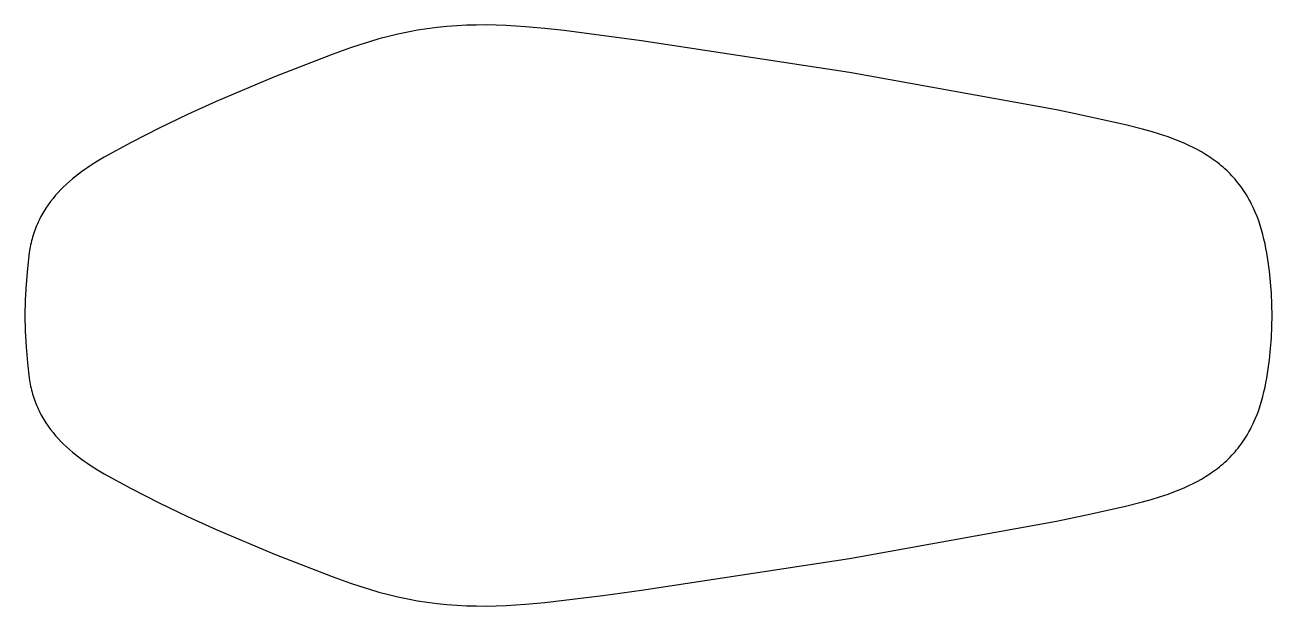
# Model space of a CAD drawing. Header units: millimetres. Extents: x -18 to 159, y 11 to 94.
import ezdxf

# ---------------------------------------------------------------- set-up
doc = ezdxf.new("R2010")
doc.units = ezdxf.units.MM
doc.header["$MEASUREMENT"] = 0
doc.layers.add('DXF_export_layers$20_outline', color=18, linetype='Continuous', true_color=0x000000)

msp = doc.modelspace()

# ---------------------------------------------------------------- linework, layer by layer
at = {"layer": 'DXF_export_layers$20_outline'}
msp.add_lwpolyline([(159.16, 52.31), (159.14, 53.88), (159.06, 55.46), (158.95, 57.03), (158.78, 58.59), (158.61, 59.91), (158.41, 61.2), (158.29, 61.85), (158.16, 62.5), (158.01, 63.15), (157.85, 63.81), (157.67, 64.46), (157.47, 65.11), (157.26, 65.75), (157.02, 66.38), (156.77, 67.01), (156.49, 67.63), (156.35, 67.93), (156.19, 68.24), (156.03, 68.54), (155.87, 68.84), (155.7, 69.14), (155.52, 69.44), (155.34, 69.73), (155.15, 70.02), (154.95, 70.3), (154.75, 70.58), (154.55, 70.86), (154.34, 71.13), (154.12, 71.39), (153.9, 71.66), (153.67, 71.91), (153.44, 72.17), (153.2, 72.42), (152.96, 72.66), (152.71, 72.9), (152.45, 73.14), (152.19, 73.37), (151.93, 73.59), (151.67, 73.81), (151.4, 74.02), (151.12, 74.23), (150.85, 74.43), (150.57, 74.63), (150.29, 74.82), (149.71, 75.19), (149.13, 75.54), (148.53, 75.87), (147.93, 76.18), (147.35, 76.46), (146.77, 76.73), (146.17, 76.98), (145.58, 77.22), (144.98, 77.45), (144.38, 77.67), (143.17, 78.07), (141.96, 78.44), (140.74, 78.78), (138.3, 79.4), (130.98, 81.02), (128.52, 81.52), (99.07, 86.84), (69.48, 91.34), (58.53, 92.79), (55.78, 93.09), (53.01, 93.33), (50.24, 93.5), (48.84, 93.55), (47.45, 93.58), (46.03, 93.57), (44.63, 93.54), (43.23, 93.47), (41.84, 93.36), (40.44, 93.22), (39.05, 93.05), (37.66, 92.83), (36.26, 92.57), (34.88, 92.28), (33.52, 91.95), (32.16, 91.59), (30.81, 91.2), (29.47, 90.77), (28.15, 90.33), (25.52, 89.39), (17.31, 86.22), (9.04, 82.73), (4.95, 80.86), (0.91, 78.92), (-3.04, 76.89), (-6.89, 74.79), (-7.83, 74.24), (-8.76, 73.65), (-9.22, 73.35), (-9.67, 73.04), (-10.12, 72.72), (-10.56, 72.39), (-10.99, 72.05), (-11.42, 71.7), (-11.84, 71.34), (-12.25, 70.97), (-12.66, 70.59), (-13.05, 70.2), (-13.43, 69.79), (-13.81, 69.38), (-14.17, 68.94), (-14.52, 68.5), (-14.85, 68.04), (-15.17, 67.58), (-15.32, 67.34), (-15.47, 67.1), (-15.62, 66.85), (-15.76, 66.61), (-15.9, 66.36), (-16.03, 66.1), (-16.16, 65.85), (-16.28, 65.59), (-16.4, 65.33), (-16.51, 65.07), (-16.62, 64.8), (-16.72, 64.53), (-16.82, 64.27), (-16.91, 64), (-16.99, 63.73), (-17.08, 63.46), (-17.15, 63.18), (-17.22, 62.91), (-17.29, 62.63), (-17.35, 62.36), (-17.41, 62.08), (-17.46, 61.8), (-17.55, 61.24), (-17.82, 59.01), (-18.01, 56.78), (-18.12, 54.55), (-18.16, 52.31), (-18.12, 50.07), (-18.01, 47.84), (-17.82, 45.61), (-17.55, 43.39), (-17.46, 42.82), (-17.41, 42.54), (-17.35, 42.26), (-17.29, 41.99), (-17.22, 41.71), (-17.15, 41.44), (-17.08, 41.16), (-16.99, 40.89), (-16.91, 40.62), (-16.82, 40.35), (-16.72, 40.09), (-16.62, 39.82), (-16.51, 39.56), (-16.4, 39.29), (-16.28, 39.03), (-16.16, 38.77), (-16.03, 38.52), (-15.9, 38.26), (-15.76, 38.01), (-15.62, 37.77), (-15.47, 37.52), (-15.32, 37.28), (-15.17, 37.05), (-14.85, 36.58), (-14.52, 36.12), (-14.17, 35.68), (-13.81, 35.24), (-13.43, 34.83), (-13.05, 34.42), (-12.66, 34.03), (-12.25, 33.65), (-11.84, 33.28), (-11.42, 32.92), (-10.99, 32.57), (-10.56, 32.23), (-10.12, 31.9), (-9.67, 31.58), (-9.22, 31.27), (-8.76, 30.97), (-7.83, 30.39), (-6.89, 29.84), (-3.04, 27.73), (0.91, 25.71), (4.95, 23.76), (9.04, 21.9), (17.31, 18.41), (25.52, 15.23), (28.15, 14.29), (29.47, 13.85), (30.81, 13.43), (32.16, 13.03), (33.52, 12.67), (34.88, 12.34), (36.26, 12.05), (37.66, 11.79), (39.05, 11.58), (40.44, 11.4), (41.84, 11.26), (43.23, 11.15), (44.63, 11.08), (46.03, 11.05), (47.45, 11.04), (48.84, 11.07), (50.24, 11.12), (53.01, 11.29), (55.78, 11.53), (64.02, 12.54), (69.48, 13.29), (99.07, 17.78), (128.52, 23.1), (133.42, 24.12), (138.3, 25.22), (140.74, 25.84), (141.96, 26.18), (143.17, 26.55), (144.38, 26.95), (144.98, 27.17), (145.58, 27.4), (146.17, 27.64), (146.77, 27.89), (147.35, 28.16), (147.93, 28.44), (148.53, 28.75), (149.13, 29.08), (149.71, 29.43), (150.29, 29.8), (150.57, 29.99), (150.85, 30.19), (151.12, 30.39), (151.4, 30.6), (151.67, 30.81), (151.93, 31.03), (152.19, 31.25), (152.45, 31.48), (152.71, 31.72), (152.96, 31.96), (153.2, 32.2), (153.44, 32.45), (153.67, 32.71), (153.9, 32.96), (154.12, 33.23), (154.34, 33.49), (154.55, 33.76), (154.75, 34.04), (154.95, 34.32), (155.15, 34.6), (155.34, 34.89), (155.52, 35.18), (155.7, 35.48), (155.87, 35.78), (156.03, 36.08), (156.19, 36.38), (156.35, 36.69), (156.49, 36.99), (156.77, 37.61), (157.02, 38.24), (157.26, 38.87), (157.47, 39.51), (157.67, 40.16), (157.85, 40.81), (158.01, 41.47), (158.16, 42.12), (158.29, 42.77), (158.41, 43.42), (158.61, 44.72), (158.78, 46.03), (158.95, 47.6), (159.06, 49.16), (159.14, 50.74)], close=True, dxfattribs=at)

doc.saveas('drawing.dxf')
